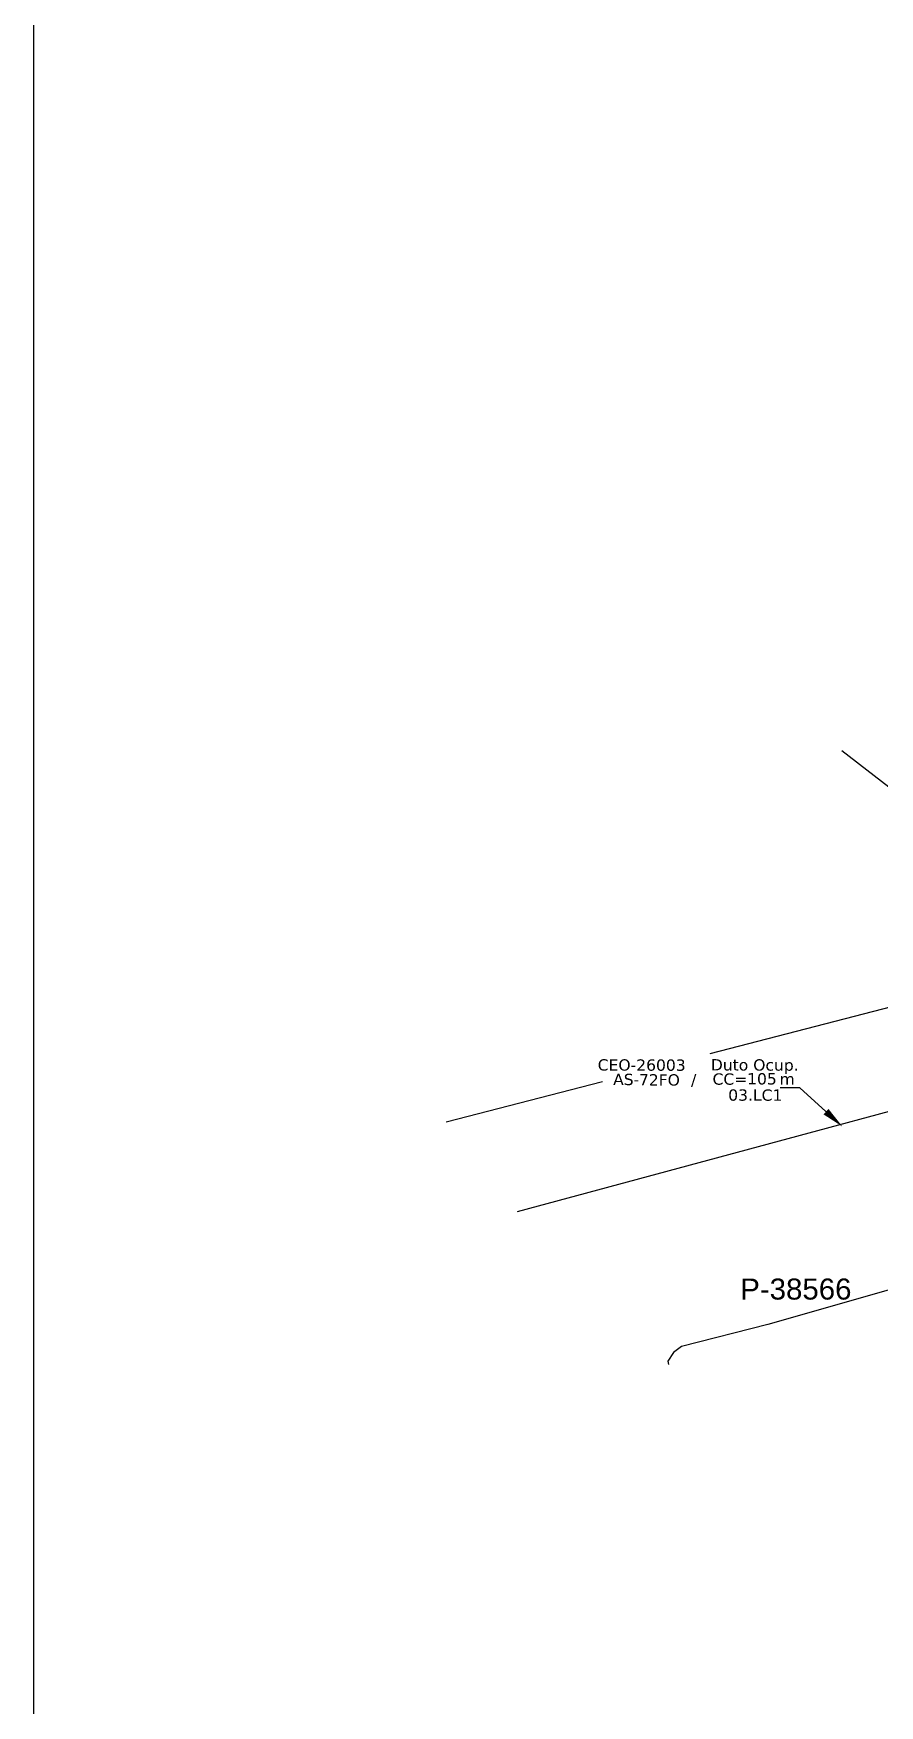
# Model space of a CAD drawing. Extents: x -89 to 749, y 705 to 1299.
# Drawn here: x -89.3 to 5.7, y 822.6 to 1010.5 of the extents above; entities that cross this region are included whole.
import ezdxf
from ezdxf import colors
from ezdxf.entities.mleader import LeaderData, LeaderLine
from ezdxf.enums import TextEntityAlignment as Align
from ezdxf.math import Vec2, Vec3

# ---------------------------------------------------------------- set-up
doc = ezdxf.new("R2010")
doc.units = 0
for name, color, linetype in [('CAP a instalar', 1, 'Continuous'), ('label_cabos', 7, 'Continuous'), ('locais legendas', 7, 'Continuous'), ('QUADRA', 7, 'Continuous')]:
    doc.layers.add(name, color=color, linetype=linetype)
doc.styles.add('siredit', font='verdana.ttf')
doc.styles.get("Standard").update_dxf_attribs({"font": 'arial.ttf'})

# ---------------------------------------------------------------- blocks, each defined once
blk = doc.blocks.new('Inst CB DT OCUP CFOA-SM-AS-80-TS-72')
at = {"layer": 'label_cabos', "color": 0, "style": 'siredit'}
for tag, flags, p in [('ID_ATIVIDADE', 3, (1.31, 2.67)), ('FATOR', 1, (11.56, 2.55))]:
    blk.add_attdef(tag, text='', height=1, rotation=359.69, dxfattribs=dict(at, flags=flags)).set_placement(p, align=Align.MIDDLE_CENTER)
for tag, p in [('DESTINO_CABO', (3.13, 1.26)), ('TIPO_CABO', (13.11, 1.24)), ('TIPO_CABO', (1.76, 0)), ('CABO', (4.69, -0.05)), ('/', (7.71, -0.05)), ('LANCE', (10.91, 0)), ('UND', (15.96, 0)), ('FID', (13.15, -1.41))]:
    blk.add_attdef(tag, text='', height=1, rotation=359.69, dxfattribs=at).set_placement(p, align=Align.MIDDLE_CENTER)
blk.add_attdef('QTDE', (12.43, -0.47), '', height=1, rotation=359.69, dxfattribs=at)

msp = doc.modelspace()

# ---------------------------------------------------------------- linework, layer by layer
msp.add_lwpolyline([(-89.32, 705.02), (749.25, 705.02), (749.25, 1299.02), (-89.32, 1299.02), (-89.32, 705.02)])
at = {"layer": 'CAP a instalar', "color": 251, "ltscale": 5}
msp.add_lwpolyline([(20.47, 915.21), (1.48, 929.9)], dxfattribs=at)
at = {"layer": 'CAP a instalar', "color": 7, "ltscale": 5}
msp.add_lwpolyline([(116.07, 918.85), (-34.98, 878.06)], dxfattribs=at)
at = {"layer": 'QUADRA', "color": 4}
for points in [[(-13.29, 895.85), (98.85, 924.92)], [(-42.95, 888.17), (-25.4, 892.71)], [(15.08, 871.65), (-6.84, 865.4), (-16.51, 862.91), (-17.41, 862.24), (-18.06, 861.27), (-17.98, 860.91)]]:
    msp.add_lwpolyline(points, dxfattribs=at)

# ---------------------------------------------------------------- block references
at = {"layer": 'label_cabos'}
ref = msp.add_blockref('Inst CB DT OCUP CFOA-SM-AS-80-TS-72', (-24.98, 892.95), dxfattribs=dict(at, xscale=1.272995199902855, yscale=1.272995199902855, zscale=1.272995199902855, rotation=0.1315642785740552))
ref.add_attrib('DESTINO_CABO', 'CEO-26003', dxfattribs={"color": 0, "height": 1.273, "rotation": 359.8216, "style": 'siredit'}).set_placement((-21, 894.57), align=Align.MIDDLE_CENTER)
ref.add_attrib('CABO', '72FO', dxfattribs={"color": 0, "height": 1.273, "rotation": 359.8216, "style": 'siredit'}).set_placement((-19.01, 892.9), align=Align.MIDDLE_CENTER)
ref.add_attrib('TIPO_CABO', 'Duto Ocup.', dxfattribs={"color": 0, "height": 1.273, "rotation": 359.8216, "style": 'siredit'}).set_placement((-8.3, 894.58), align=Align.MIDDLE_CENTER)
ref.add_attrib('/', '/', dxfattribs={"color": 0, "height": 1.27, "rotation": 359.8216, "style": 'siredit'}).set_placement((-15.16, 892.91), align=Align.MIDDLE_CENTER)
ref.add_attrib('TIPO_CABO', 'AS-', dxfattribs={"color": 0, "height": 1.273, "rotation": 359.8216, "style": 'siredit'}).set_placement((-22.74, 892.95), align=Align.MIDDLE_CENTER)
ref.add_attrib('FID', '03.LC1', dxfattribs={"color": 0, "height": 1.273, "rotation": 359.8216, "style": 'siredit'}).set_placement((-8.24, 891.19), align=Align.MIDDLE_CENTER)
ref.add_attrib('LANCE', 'CC=', dxfattribs={"color": 0, "height": 1.273, "rotation": 359.8216, "style": 'siredit'}).set_placement((-11.09, 892.99), align=Align.MIDDLE_CENTER)
ref.add_attrib('QTDE', '105', (-9.16, 892.39), dxfattribs={"color": 0, "height": 1.273, "rotation": 359.8216, "style": 'siredit'})
ref.add_attrib('UND', 'm', dxfattribs={"color": 0, "height": 1.27, "rotation": 359.8216, "style": 'siredit'}).set_placement((-4.66, 893), align=Align.MIDDLE_CENTER)

# ---------------------------------------------------------------- texts
at = {"layer": 'locais legendas', "color": 10}
msp.add_text('P-38566', height=2.366, dxfattribs=at).set_placement((-9.93, 868.2))

# ---------------------------------------------------------------- leaders
at = {"layer": 'label_cabos', "color": 7, "lineweight": 0}
ml = msp.add_multileader_mtext('Standard', dxfattribs=at)
ml.set_content('')
ml.set_leader_properties()
ml.build(insert=Vec2(0, 0))
ml.multileader.update_dxf_attribs({"text_right_attachment_type": 6, "dogleg_length": 5.02, "arrow_head_size": 2.51})
ctx = ml.context
ctx.base_point, ctx.char_height, ctx.arrow_head_size, ctx.landing_gap_size, ctx.plane_origin, ctx.plane_x_axis, ctx.plane_y_axis = Vec3(-52.08, 951.11), 2.51, 2.51, 1.25, Vec3(-48633852.58, -11221621.62), Vec3(-1, 0), Vec3(0, -1)
ctx.right_attachment = 6
notes = []
notes.append((ctx, [(0, (1, 1, 0), (-3.24, 892), (-1, 0), 2.21, [(0, [(1.56, 887.64)], 0, [])])]))
ctx.mtext.insert, ctx.mtext.text_direction = Vec3(-6.7, 890.75), Vec3(-1, 0)
for ctx, leaders in notes:
    for number, flags, end, landing, length, lines in leaders:
        leader = LeaderData()
        leader.index, (leader.has_last_leader_line, leader.has_dogleg_vector, leader.attachment_direction) = number, flags
        leader.last_leader_point, leader.dogleg_vector, leader.dogleg_length = Vec3(end), Vec3(landing), length
        for number, points, colour, breaks in lines:
            line = LeaderLine()
            line.index, line.vertices, line.color, line.breaks = number, Vec3.list(points), colors.encode_raw_color(colour), breaks
            leader.lines.append(line)
        ctx.leaders.append(leader)

doc.saveas('drawing.dxf')
